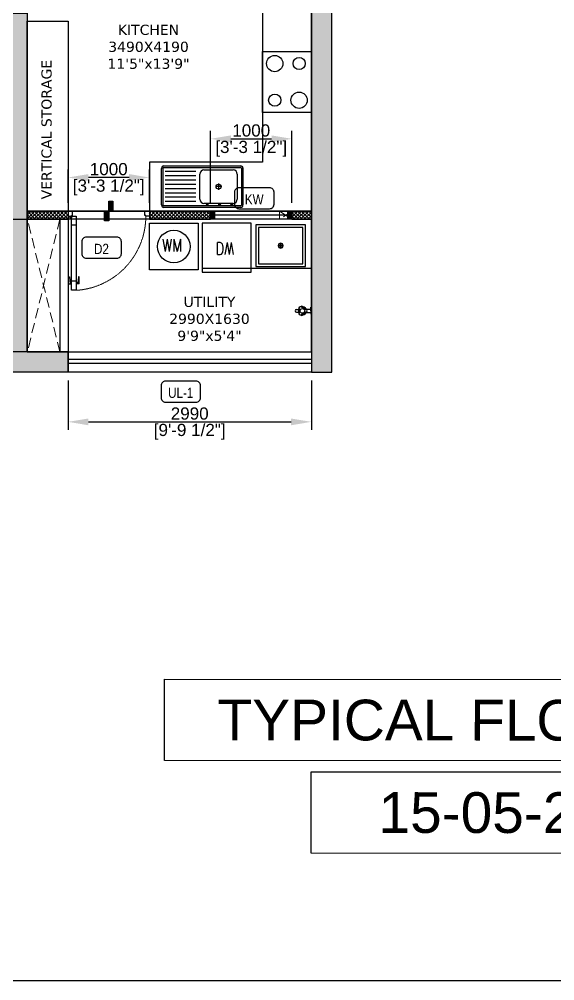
# Model space of a CAD drawing. Header units: millimetres. Extents: x 91566 to 131129, y 141753 to 207061.
# Drawn here: x 104543 to 111124, y 141753 to 153563 of the extents above; entities that cross this region are included whole.
import ezdxf
from ezdxf.enums import TextEntityAlignment as Align

# ---------------------------------------------------------------- set-up
doc = ezdxf.new("R2010")
doc.units = ezdxf.units.MM
for name, pattern in [('( Hidden )', [0.375, 0.25, -0.125]), ('3.5BHK EAST_UN-1$0$DASHED', [0.75, 0.5, -0.25]), ('3BHK  WEST_UN-2$0$2024-08-29_TOWER-A$0$HIDDEN', [9.525, 6.35, -3.175])]:
    doc.linetypes.add(name, pattern=pattern)
for name, color, linetype in [('A-Dimensions', 4, 'Continuous'), ('A-Door', 11, 'Continuous'), ('A-Door Line', 8, 'Continuous'), ('A-Elevation 10', 8, 'Continuous'), ('A-Fixture', 8, 'Continuous'), ('A-Furniture', 8, 'Continuous'), ('A-Hatch', 252, 'Continuous'), ('A-Railing', 6, 'Continuous'), ('A-Room Boundary', 44, 'Continuous'), ('A-Shaft', 8, 'Continuous'), ('A-Text Main', 44, 'Continuous'), ('A-Window', 4, 'Continuous')]:
    doc.layers.add(name, color=color, linetype=linetype)
doc.layers.add('A-Wall', color=240, linetype='Continuous', lineweight=35)
doc.styles.add('2024-08-29_TOWER-A$0$simplex-0.8', font='simplex.shx', dxfattribs={"width": 0.8})
doc.styles.add('3.5BHK EAST-UN-5$0$grid_text', font='verdana.ttf')
doc.styles.add('3BHK  WEST_UN-2$0$2024-08-29_TOWER-A$0$simplex-0.8', font='simplex.shx', dxfattribs={"width": 0.8})
doc.styles.add('ARIAL', font='ARIALN.TTF')
doc.styles.add('S', font='arial.ttf', dxfattribs={"height": 150})
doc.styles.get("Standard").update_dxf_attribs({"font": 'arial.ttf'})
doc.dimstyles.new('DIMSMALL', dxfattribs={"dimtxt": 150, "dimasz": 250, "dimexe": 100, "dimexo": 100, "dimgap": 25, "dimtad": 1, "dimdec": 0, "dimzin": 0, "dimdsep": 46, "dimtxsty": 'S', "dimcen": 0, "dimdle": 100, "dimclrd": 8, "dimclre": 8, "dimclrt": 256, "dimazin": 0, "dimtfac": 1, "dimtdec": 0, "dimtix": 1, "dimtmove": 0, "dimatfit": 3, "dimldrblk": '12_DatumFilled', "dimfxl": 1, "dimtolj": 1, "dimtzin": 0, "dimlwd": -1, "dimlwe": -1, "dimarcsym": 1})

# ---------------------------------------------------------------- blocks, each defined once
blk = doc.blocks.new('A$C5491d69a')
at = {"layer": 'A-Door'}
for p, q in [((56, 0), (0, 0)), ((0, 0), (0, -62)), ((0, -62), (44, -62)), ((17, -74), (50, -74)), ((33, -90), (33, -57)), ((44, -62), (44, -56)), ((44, -56), (56, -56)), ((44, -973), (44, -62)), ((44, -62), (100, -62)), ((56, -56), (56, 0)), ((100, -62), (100, -973)), ((100, -62), (100, -62)), ((944, -56), (944, 0)), ((944, 0), (1000, 0)), ((956, -56), (944, -56)), ((956, -62), (956, -56)), ((1000, -62), (956, -62)), ((1000, 0), (1000, -62)), ((100, -174), (44, -174)), ((6, -807), (17, -807)), ((6, -895), (6, -807)), ((17, -807), (25, -895)), ((128, -807), (119, -895)), ((139, -807), (128, -807)), ((139, -895), (139, -807)), ((6, -895), (44, -895)), ((23, -879), (44, -879)), ((100, -862), (44, -862)), ((121, -879), (100, -879)), ((139, -895), (100, -895)), ((100, -973), (44, -973))]:
    blk.add_line(p, q, dxfattribs=at)
blk.add_circle((33, -74), 11.1, dxfattribs=at)
at = {"layer": 'A-Door', "linetype": '3.5BHK EAST_UN-1$0$DASHED', "lineweight": 0}
blk.add_arc((42, -61), 914, 273.6494, 359.9178, dxfattribs=at)
blk = doc.blocks.new('A$Ce642c601')
blk.add_lwpolyline([(0, 750), (600, 750), (600, 0), (0, 0), (0, 750)])
for centre, radius in [((150, 600), 100), ((450, 600), 75), ((450, 150), 100), ((150, 150), 75)]:
    blk.add_circle(centre, radius)
blk = doc.blocks.new('3BHK  WEST_UN-2$0$2024-08-30_TOWER-C$0$SINK')
at = {"layer": 'A-Elevation 10'}
for p, q in [((-0.974, 0.251), (-0.026, 0.251)), ((-1, -0.229), (-1, 0.221)), ((-0.98, -0.235), (-0.98, 0.227)), ((-0.974, 0.231), (-0.026, 0.231)), ((-0.58, 0.181), (-0.955, 0.181)), ((-0.58, 0.129), (-0.955, 0.129)), ((-0.53, -0.159), (-0.53, 0.151)), ((-0.48, 0.201), (-0.12, 0.201)), ((-0.07, 0.151), (-0.07, -0.159)), ((-0.02, 0.227), (-0.02, -0.235)), ((0, 0.229), (0, -0.229)), ((-0.58, 0.076), (-0.955, 0.076)), ((-0.58, 0.023), (-0.955, 0.023)), ((-0.3, 0.035), (-0.3, -0.004)), ((-0.58, -0.03), (-0.955, -0.03)), ((-0.58, -0.082), (-0.955, -0.082)), ((-0.3, -0.004), (-0.339, -0.004)), ((-0.261, -0.004), (-0.3, -0.004)), ((-0.3, -0.004), (-0.3, -0.043)), ((-0.58, -0.135), (-0.955, -0.135)), ((-0.58, -0.188), (-0.955, -0.188)), ((-0.12, -0.209), (-0.48, -0.209)), ((-0.026, -0.239), (-0.974, -0.239)), ((-0.026, -0.259), (-0.974, -0.259))]:
    blk.add_line(p, q, dxfattribs=at)
for centre, radius in [((-0.3, -0.004), 0.0308), ((-0.438, -0.226), 0.0108), ((-0.288, -0.226), 0.0108), ((-0.138, -0.226), 0.0108)]:
    blk.add_circle(centre, radius, dxfattribs=at)
for centre, radius, start, end in [((-0.974, 0.225), 0.026, 90, 188.7683), ((-0.026, 0.225), 0.026, 8.7683, 90), ((-0.974, 0.225), 0.00601, 90, 161.6952), ((-0.48, 0.151), 0.05, 90, 180), ((-0.12, 0.151), 0.05, 360, 90), ((-0.026, 0.225), 0.00601, 18.3048, 90), ((-0.974, -0.233), 0.026, 171.2317, 270), ((-0.974, -0.233), 0.00601, 198.3048, 270), ((-0.48, -0.159), 0.05, 180, 270), ((-0.12, -0.159), 0.05, 270, 0), ((-0.026, -0.233), 0.026, 270, 8.7683), ((-0.026, -0.233), 0.00601, 270, 341.6952)]:
    blk.add_arc(centre, radius, start, end, dxfattribs=at)
blk = doc.blocks.new('3BHK  WEST_UN-2$0$2024-08-29_TOWER-A$0$WASHING MACHINE')
at = {"layer": 'A-Fixture'}
for p, q in [((0, 0), (0.6, 0)), ((0, -0.57), (0, 0)), ((0.6, 0), (0.6, -0.57)), ((0.6, -0.57), (0, -0.57))]:
    blk.add_line(p, q, dxfattribs=at)
blk.add_circle((0.3, -0.285), 0.2, dxfattribs=at)
at = {"layer": 'A-Elevation 10', "insert": (0.403, -0.195), "char_height": 0.15, "width": 0.23007, "attachment_point": 3, "style": '3BHK  WEST_UN-2$0$2024-08-29_TOWER-A$0$simplex-0.8'}
blk.add_mtext('WM', dxfattribs=at)
blk = doc.blocks.new('3BHK  WEST_UN-2$0$2024-08-29_TOWER-A$0$DISH WASHER')
at = {"layer": 'A-Fixture', "linetype": '3BHK  WEST_UN-2$0$2024-08-29_TOWER-A$0$HIDDEN', "ltscale": 0.2}
for p, q in [((0, 0.6), (0.6, 0.6)), ((0, 0), (0, 0.6)), ((0.6, 0.6), (0.6, 0)), ((0, 0.55), (0.6, 0.55)), ((0.6, 0), (0, 0))]:
    blk.add_line(p, q, dxfattribs=at)
at = {"layer": 'A-Fixture', "insert": (0.395, 0.235), "char_height": 0.15, "width": 0.23007, "attachment_point": 9, "style": '3BHK  WEST_UN-2$0$2024-08-29_TOWER-A$0$simplex-0.8'}
blk.add_mtext('\\pxqc;DW', dxfattribs=at)
blk = doc.blocks.new('3BHK  WEST_UN-2$0$wer4t5yyht')
at = {"layer": 'A-Fixture', "linetype": 'Continuous'}
for p, q in [((52799, -60582), (52798, -60580)), ((52741, -60617), (52768, -60617)), ((52741, -60653), (52768, -60653)), ((52777, -60595), (52775, -60593)), ((52775, -60677), (52777, -60674)), ((52798, -60690), (52799, -60688)), ((52865, -60614), (52913, -60614)), ((52865, -60655), (52913, -60655)), ((52868, -60622), (52871, -60622)), ((52868, -60648), (52871, -60648)), ((52917, -60635), (52919, -60609)), ((52917, -60635), (52919, -60661)), ((52919, -60609), (52920, -60592)), ((52919, -60661), (52920, -60678)), ((52923, -60589), (52925, -60589)), ((52923, -60680), (52925, -60680)), ((52925, -60635), (52925, -60589)), ((52925, -60680), (52925, -60635))]:
    blk.add_line(p, q, dxfattribs=at)
blk.add_circle((52815, -60636), 28.4, dxfattribs=at)
for centre, radius, start, end in [((52815, -60635), 57.3, 106.752, 133.248), ((52788, -60682), 103, 41.0972, 84.0217), ((53192, -59982), 717, 236.8298, 243.1702), ((52744, -60635), 18.2, 99.4974, 260.5026), ((52869, -60635), 103, 169.933, 190.0494), ((52869, -60635), 103, 155.9783, 169.933), ((52869, -60635), 103, 190.0494, 204.0217), ((52815, -60635), 57.3, 226.752, 253.248), ((52061, -60635), 717, 356.8298, 3.1702), ((52788, -60588), 103, 275.9783, 318.9028), ((53192, -61287), 717, 116.8298, 123.1702), ((52788, -60682), 103, 35.9783, 41.0972), ((52788, -60588), 103, 318.9028, 324.0217), ((52815, -60635), 57.3, 346.752, 13.248), ((52913, -60608), 5.97, 270, 355.486), ((52913, -60661), 5.97, 4.514, 90), ((52923, -60592), 2.39, 90, 175.486), ((52923, -60592), 2.39, 90, 175.486), ((52923, -60678), 2.39, 184.514, 270)]:
    blk.add_arc(centre, radius, start, end, dxfattribs=at)
blk = doc.blocks.new('3BHK  WEST_UN-2$0$2024-08-29_TOWER-A$0$POT WASH')
at = {"layer": 'A-Fixture'}
for p, q in [((0, 0), (0, 0.51)), ((0, 0.51), (0.61, 0.51)), ((0.032, 0.032), (0.032, 0.477)), ((0.032, 0.477), (0.578, 0.477)), ((0.578, 0.477), (0.578, 0.032)), ((0.61, 0.51), (0.61, 0)), ((0.34, 0.255), (0.27, 0.255)), ((0.305, 0.22), (0.305, 0.29)), ((0.61, 0), (0, 0)), ((0.578, 0.032), (0.032, 0.032))]:
    blk.add_line(p, q, dxfattribs=at)
for radius in [0.03, 0.025]:
    blk.add_circle((0.305, 0.255), radius, dxfattribs=at)
blk = doc.blocks.new('A$C2b218806')
at = {"layer": 'A-Window', "linetype": 'Continuous'}
for points in [[(3, 100), (3, 0), (53, 0), (53, 100)], [(1003, 0), (1003, 100), (953, 100), (953, 0)]]:
    blk.add_hatch(color=256, dxfattribs=at).paths.add_polyline_path(points)
for p, q in [((3, 100), (3, 100)), ((3, 0), (3, 100)), ((1003, 100), (3, 100)), ((3, 100), (53, 100)), ((3, 0), (3, 100)), ((3, 0), (3, 100)), ((3, 100), (3, 100)), ((53, 0), (3, 0)), ((53, 100), (53, 0)), ((53, 100), (953, 100)), ((953, 50), (53, 50)), ((1003, 0), (53, 0)), ((953, 0), (253, 0)), ((953, 0), (953, 100)), ((953, 100), (1003, 100)), ((1003, 0), (953, 0)), ((1003, 100), (1003, 100)), ((1003, 0), (1003, 100)), ((1003, 0), (1003, 100)), ((1003, 0), (1003, 100)), ((1003, 100), (1003, 100))]:
    blk.add_line(p, q, dxfattribs=at)
blk = doc.blocks.new('2024-08-29_TOWER-A$0$WNTG')
at = {"layer": 'A-Text Main'}
blk.add_lwpolyline([(-188, 246), (188, 246, -0.414214), (243, 191), (243, 43, -0.414214), (188, -12), (-188, -12, -0.414214), (-243, 43), (-243, 191, -0.414214)], format="xyb", close=True, dxfattribs=at)
at = {"layer": 'A-Text Main', "style": '2024-08-29_TOWER-A$0$simplex-0.8', "width": 0.8}
blk.add_attdef('WNTG', text='', height=150, dxfattribs=at).set_placement((-2, 43), align=Align.CENTER)
blk = doc.blocks.new('TILE DROP')
at = {"layer": 'A-Door Line'}
h = blk.add_hatch(dxfattribs=at)
h.set_pattern_fill('ANSI31', color=8, scale=0.1)
h.set_pattern_definition([(45, (-18.584744, -6.592634), (-0.008838835, 0.008838835), [])])
h.paths.add_polyline_path([(0, 0.05), (-0.12, 0.05), (-0.12, 0), (0, 0)])
h.paths.add_polyline_path([(0.12, -0.05), (0.12, 0), (0, 0), (0, -0.05)])
at = {"layer": 'A-Door Line', "color": 8}
for points in [[(-0.12, 0), (-0.12, 0.05), (0, 0.05), (0, 0)], [(0, -0.05), (0, 0), (0.12, 0), (0.12, -0.05)]]:
    blk.add_lwpolyline(points, close=True, dxfattribs=at)
blk = doc.blocks.new('Unit_5')
at = {"layer": 'A-Hatch', "linetype": 'Continuous'}
h = blk.add_hatch(color=256, dxfattribs=at)
h.dxf.hatch_style = 1
h.paths.add_polyline_path([(-5472, -4705), (-5471, -4705), (-5272, -4705), (-5272, -250), (-3701, -250), (-3701, 0), (-5472, 0)])
h.paths.add_polyline_path([(0, -2528), (-251, -2528), (-251, -250), (-1851, -250), (-1851, 0), (0, 0)])
h.paths.add_polyline_path([(0, -3728), (-251, -3728), (-252, -4505), (-4112, -4505), (-4112, -4705), (-252, -4705), (-252, -5390), (-2, -5390)])
h.paths.add_polyline_path([(-3912, -10430), (-3912, -5705), (-4112, -5705), (-4112, -10630), (-252, -10630), (-252, -16800), (-2, -16800), (-2, -10430), (-1242, -10430), (-1492, -10430)])
h.paths.add_polyline_path([(-2, -7840), (-2, -6290), (-252, -6290), (-251, -7840)], flags=17)
h.paths.add_polyline_path([(-3742, -16550), (-3242, -16550), (-3242, -16800), (-4842, -16800), (-4842, -16550), (-3942, -16550), (-3942, -12590), (-6537, -12590), (-6537, -12390), (-3742, -12390)])
h.paths.add_polyline_path([(-10802, -13530), (-11052, -13530), (-11052, -12340), (-8402, -12340), (-8152, -12340), (-8152, -12390), (-7537, -12390), (-7537, -12590), (-8147, -12590), (-10802, -12590)])
h.paths.add_polyline_path([(-5592, -16550), (-9702, -16550), (-9702, -16800), (-5592, -16800)])
h.paths.add_polyline_path([(-8147, -4505), (-8147, -4705), (-10802, -4705), (-10802, -5680), (-11052, -5680), (-11052, -3850), (-10802, -3850), (-10802, -4505)])
h.paths.add_polyline_path([(-8152, -8330), (-8152, -5705), (-8352, -5705), (-8352, -8080), (-11052, -8080), (-11052, -8330)])
h = blk.add_hatch(dxfattribs=at)
h.set_pattern_fill('ANSI37', color=256, scale=10)
h.paths.add_polyline_path([(-7047, -1265), (-6897, -1265), (-6897, -1415), (-7047, -1415), (-7047, -4705), (-7047, -4705), (-7147, -4705), (-7147, -250), (-7047, -250)])
h.paths.add_polyline_path([(-6147, -1415), (-5472, -1415), (-5472, -1265), (-6147, -1265)])
h.paths.add_polyline_path([(-5472, -4505), (-6196, -4505), (-6196, -4705), (-5472, -4705)])
h.paths.add_polyline_path([(-3912, -8840), (-3012, -8840), (-3012, -8740), (-3912, -8740)])
h.paths.add_polyline_path([(-1442, -8840), (-2162, -8840), (-2162, -8740), (-2, -8740), (-2, -8839), (-1242, -8839), (-1242, -9630), (-1442, -9630)])
h.paths.add_polyline_path([(-2242, -14920), (-1492, -14920), (-1492, -14820), (-2242, -14820)])
h.paths.add_polyline_path([(-252, -14820), (-492, -14820), (-492, -14920), (-252, -14920)])
h.paths.add_polyline_path([(-3741, -14820), (-3242, -14820), (-3242, -14920), (-3741, -14920)])
h.paths.add_polyline_path([(-3942, -14765), (-4842, -14765), (-4842, -14665), (-3942, -14665)])
h.paths.add_polyline_path([(-6437, -16550), (-6437, -14765), (-5692, -14765), (-5692, -14665), (-6537, -14665), (-6537, -16550)])
h.paths.add_polyline_path([(-8402, -12340), (-8152, -12340), (-8152, -11730), (-8402, -11730)])
h.paths.add_polyline_path([(-8152, -8330), (-8402, -8330), (-8402, -8730), (-8152, -8730)])
h.paths.add_polyline_path([(-9002, -8730), (-9002, -8330), (-9102, -8330), (-9102, -8730)])
at = {"layer": 'A-Door Line'}
blk.add_line((-2242, -14820), (-3242, -14820), dxfattribs=at)
at = {"layer": 'A-Elevation 10', "linetype": 'Continuous'}
for points in [[(-3942, -14920), (-3242, -14920), (-3242, -16550), (-3942, -16550)], [(-3742, -14920), (-3342, -14920), (-3342, -16550), (-3742, -16550)]]:
    blk.add_lwpolyline(points, close=True, dxfattribs=at)
at = {"layer": 'A-Elevation 10'}
blk.add_lwpolyline([(-3242, -16550), (-252, -16550), (-252, -16800), (-3242, -16800)], close=True, dxfattribs=at)
at = {"layer": 'A-Fixture', "linetype": 'Continuous'}
blk.add_lwpolyline([(-992, -15520), (-252, -15520), (-252, -14920)], dxfattribs=at)
at = {"layer": 'A-Furniture', "linetype": 'Continuous'}
blk.add_lwpolyline([(-1506, -10630), (-1506, -11230), (-852, -11230), (-853, -14220), (-2242, -14220), (-2242, -14820)], dxfattribs=at)
blk.add_lwpolyline([(-3242, -14820), (-3742, -14820), (-3742, -12487), (-3242, -12487)], close=True, dxfattribs=at)
at = {"layer": 'A-Railing'}
for p, q in [((-252, -16643), (-3242, -16643)), ((-252, -16693), (-3242, -16693))]:
    blk.add_line(p, q, dxfattribs=at)
at = {"layer": 'A-Room Boundary', "linetype": 'Continuous'}
blk.add_lwpolyline([(-3242, -16550), (-252, -16550), (-252, -14920), (-3242, -14920)], close=True, dxfattribs=at)
at = {"layer": 'A-Shaft', "linetype": '( Hidden )', "lineweight": 0, "ltscale": 500}
blk.add_lwpolyline([(-492, -14820), (-642, -14820), (-642, -14920), (-492, -14920)], close=True, dxfattribs=at)
for points in [[(-492, -14820), (-642, -14920)], [(-642, -14820), (-492, -14920)], [(-3342, -14920), (-3742, -16550)], [(-3341, -16550), (-3742, -14920)]]:
    blk.add_lwpolyline(points, dxfattribs=at)
at = {"layer": 'A-Wall', "lineweight": -3}
for points in [[(-3912, -10430), (-3912, -5705), (-4112, -5705), (-4112, -10630), (-252, -10630), (-252, -16800), (-2, -16800), (-2, -10430), (-1242, -10430), (-1492, -10430)], [(-3742, -16550), (-3242, -16550), (-3242, -16800), (-4842, -16800), (-4842, -16550), (-3942, -16550), (-3942, -12590), (-6537, -12590), (-6537, -12390), (-3742, -12390)], [(-3742, -14820), (-3242, -14820), (-3242, -14920), (-3742, -14920)], [(-2242, -14920), (-1492, -14920), (-1492, -14820), (-2242, -14820)], [(-252, -14820), (-492, -14820), (-492, -14920), (-252, -14920)]]:
    blk.add_lwpolyline(points, close=True, dxfattribs=at)
at = {"layer": 'A-Door', "linetype": 'Continuous'}
blk.add_blockref('A$C5491d69a', (-3242, -14820), dxfattribs=at)
at = {"layer": 'A-Door Line', "color": 8, "xscale": 1000.000000000004, "yscale": 1000.000000000004, "zscale": 1000.000000000004, "rotation": 270}
blk.add_blockref('TILE DROP', (-2742, -14820), dxfattribs=at)
at = {"layer": 'A-Fixture', "ltscale": 600, "xscale": 1000, "yscale": 1000, "zscale": 1000}
blk.add_blockref('3BHK  WEST_UN-2$0$2024-08-30_TOWER-C$0$SINK', (-1092, -14516), dxfattribs=at)
at = {"layer": 'A-Fixture', "xscale": 1000, "yscale": 1000, "zscale": 1000}
blk.add_blockref('3BHK  WEST_UN-2$0$2024-08-29_TOWER-A$0$WASHING MACHINE', (-2242, -14970), dxfattribs=at)
at = {"layer": 'A-Fixture', "xscale": -1000.000000000001, "yscale": 1000.000000000001, "zscale": 1000.000000000001, "rotation": 180}
for name, p in [('3BHK  WEST_UN-2$0$2024-08-29_TOWER-A$0$DISH WASHER', (-1592, -14970)), ('3BHK  WEST_UN-2$0$2024-08-29_TOWER-A$0$POT WASH', (-934, -14990))]:
    blk.add_blockref(name, p, dxfattribs=at)
at = {"layer": 'A-Fixture'}
blk.add_blockref('3BHK  WEST_UN-2$0$wer4t5yyht', (-53177, 44590), dxfattribs=at)
at = {"layer": 'A-Furniture', "linetype": 'Continuous'}
blk.add_blockref('A$Ce642c601', (-852, -13608), dxfattribs=at)
at = {"layer": 'A-Text Main'}
ref = blk.add_blockref('2024-08-29_TOWER-A$0$WNTG', (-953, -14545), dxfattribs=dict(at, xscale=-1, rotation=180))
ref.add_attrib('WNTG', 'KW', dxfattribs={"height": 125, "style": 'ARIAL'}).set_placement((-954, -14738), align=Align.CENTER)
ref = blk.add_blockref('2024-08-29_TOWER-A$0$WNTG', (-2829, -15153), dxfattribs=dict(at, xscale=-1, rotation=180))
ref.add_attrib('WNTG', 'D2', dxfattribs={"height": 125, "style": 'ARIAL'}).set_placement((-2831, -15347), align=Align.CENTER)
ref = blk.add_blockref('2024-08-29_TOWER-A$0$WNTG', (-1856, -16921), dxfattribs=dict(at, xscale=-1, rotation=180))
ref.add_attrib('WNTG', 'UL-1', dxfattribs={"height": 125, "style": 'ARIAL'}).set_placement((-1857, -17114), align=Align.CENTER)
at = {"layer": 'A-Window', "linetype": 'Continuous'}
blk.add_blockref('A$C2b218806', (-1495, -14920), dxfattribs=at)
at = {"layer": 'A-Text Main', "linetype": 'Continuous', "char_height": 125, "width": 1139.09, "attachment_point": 5, "style": '3.5BHK EAST-UN-5$0$grid_text'}
for s, insert in [('KITCHEN\\P3490X4190\\P11\'5"x13\'9"', (-2253, -12803, 0)), ('UTILITY\\P2990X1630\\P9\'9"x5\'4"', (-1504, -16144, 0))]:
    blk.add_mtext(s, dxfattribs=dict(at, insert=insert))
at = {"layer": 'A-Text Main', "linetype": 'Continuous', "insert": (-3505, -13819), "char_height": 125, "attachment_point": 5, "rotation": 90, "style": '3.5BHK EAST-UN-5$0$grid_text', "bg_fill": 2}
blk.add_mtext_dynamic_manual_height_columns('VERTICAL STORAGE', width=1747.39, gutter_width=488, heights=[-130], dxfattribs=at)
at = {"layer": 'A-Room Boundary', "linetype": 'Continuous'}
blk.add_lwpolyline([(-252, -10630), (-3742, -10630), (-3742, -14820), (-252, -14820)], close=True, dxfattribs=at)
blk = doc.blocks.new('*D145')
at = {"layer": 'A-Dimensions', "color": 8, "transparency": 16777216}
for p, q in [((106894, 151306), (106894, 152194)), ((107894, 151306), (107894, 152194)), ((107144, 152094), (107644, 152094))]:
    blk.add_line(p, q, dxfattribs=at)
for points in [[(107144, 152136), (107144, 152053), (106894, 152094)], [(107644, 152136), (107644, 152053), (107894, 152094)]]:
    blk.add_solid(points, dxfattribs=at)
at = {"layer": 'Defpoints', "color": 0, "transparency": 16777216}
for p in [(107894, 152094), (106894, 151206), (107894, 151206)]:
    blk.add_point(p, dxfattribs=at)
at = {"layer": 'A-Dimensions', "lineweight": 30, "transparency": 16777216, "char_height": 150, "attachment_point": 5, "style": 'S'}
for s, insert in [('\\A1;1000', (107394, 152196)), ('\\A1;[3\'-3 1/2"]', (107394, 151972))]:
    blk.add_mtext(s, dxfattribs=dict(at, insert=insert))
blk = doc.blocks.new('12_DatumFilled')
at = {"color": 8, "linetype": 'ByBlock'}
blk.add_solid([(0, 0.577), (-1, 0), (0, -0.577)], dxfattribs=at)
blk = doc.blocks.new('*D146')
at = {"layer": 'A-Dimensions', "color": 8, "transparency": 16777216}
for p, q in [((105143, 151306), (105143, 151719)), ((106143, 151306), (106143, 151719)), ((105893, 151619), (105393, 151619))]:
    blk.add_line(p, q, dxfattribs=at)
for points in [[(105393, 151661), (105393, 151577), (105143, 151619)], [(105893, 151661), (105893, 151577), (106143, 151619)]]:
    blk.add_solid(points, dxfattribs=at)
at = {"layer": 'Defpoints', "color": 0, "transparency": 16777216}
for p in [(105143, 151619), (105143, 151206), (106143, 151206)]:
    blk.add_point(p, dxfattribs=at)
at = {"layer": 'A-Dimensions', "lineweight": 30, "transparency": 16777216, "char_height": 150, "attachment_point": 5, "style": 'S'}
for s, insert in [('\\A1;1000', (105643, 151721)), ('\\A1;[3\'-3 1/2"]', (105643, 151497))]:
    blk.add_mtext(s, dxfattribs=dict(at, insert=insert))
blk = doc.blocks.new('*D169')
at = {"layer": 'A-Dimensions', "color": 8, "linetype": 'Continuous', "transparency": 16777216}
for p, q in [((105143, 149126), (105143, 148518)), ((108133, 149126), (108133, 148518)), ((105393, 148618), (107883, 148618))]:
    blk.add_line(p, q, dxfattribs=at)
for points in [[(105393, 148659), (105393, 148576), (105143, 148618)], [(107883, 148659), (107883, 148576), (108133, 148618)]]:
    blk.add_solid(points, dxfattribs=at)
at = {"layer": 'Defpoints', "color": 0, "linetype": 'Continuous', "transparency": 16777216}
for p in [(105143, 149226), (108133, 149226), (108133, 148618)]:
    blk.add_point(p, dxfattribs=at)
at = {"layer": 'A-Dimensions', "linetype": 'Continuous', "transparency": 16777216, "char_height": 150, "attachment_point": 5, "style": 'S'}
for s, insert in [('\\A1;2990', (106638, 148719)), ('\\A1;[9\'-9 1/2"]', (106638, 148496))]:
    blk.add_mtext(s, dxfattribs=dict(at, insert=insert))

msp = doc.modelspace()

# ---------------------------------------------------------------- block references
at = {"layer": 'A-Elevation 10', "linetype": 'Continuous'}
msp.add_blockref('Unit_5', (108384.7, 166026.5), dxfattribs=at)

# ---------------------------------------------------------------- next in the draw order: linework, layer by layer
at = {"linetype": 'Continuous'}
msp.add_lwpolyline([(91566.1, 207061.4), (131129.2, 207061.4), (131129.2, 141753.3), (91566.1, 141753.3)], close=True, dxfattribs=at)

# ---------------------------------------------------------------- next in the draw order: dimensions: what is measured, and where the dimension line sits
at = {"layer": 'A-Dimensions', "lineweight": 30}
for base, p1, p2, picture, middle in [((107893.6, 152094.3), (106893.6, 151206.4), (107893.6, 151206.4), '*D145', (107393.6, 152094.3)), ((105143.3, 151619.2), (106143.3, 151206.4), (105143.3, 151206.4), '*D146', (105643.3, 151619.2))]:
    dim = msp.add_linear_dim(base=base, p1=p1, p2=p2, dimstyle='DIMSMALL', override={"dimpost": '\\X'}, dxfattribs=at)
    dim.commit()
    dim.dimension.update_dxf_attribs({"geometry": picture, "text_midpoint": middle})
at = {"layer": 'A-Dimensions', "linetype": 'Continuous'}
dim = msp.add_linear_dim(base=(108133.1, 148617.8), p1=(105142.7, 149226.4), p2=(108133.1, 149226.4), dimstyle='DIMSMALL', override={"dimpost": '\\X'}, dxfattribs=at)
dim.commit()
dim.dimension.update_dxf_attribs({"geometry": '*D169', "text_midpoint": (106637.9, 148617.8)})

# ---------------------------------------------------------------- next in the draw order: texts
at = {"layer": 'A-Text Main', "char_height": 500, "attachment_point": 5, "rotation": 359.94971, "bg_fill": 19, "box_fill_scale": 1.5, "bg_fill_color": 256, "bg_fill_transparency": 0}
for s, width, heights, insert in [('TYPICAL FLOOR PLAN', 8331.797, [-517.4], (110744.1, 144950.2)), ('15-05-2025', 4726.699, [-510.6], (110744.1, 143815))]:
    msp.add_mtext_dynamic_manual_height_columns(s, width=width, gutter_width=2098, heights=heights, dxfattribs=dict(at, insert=insert))

doc.saveas('drawing.dxf')
